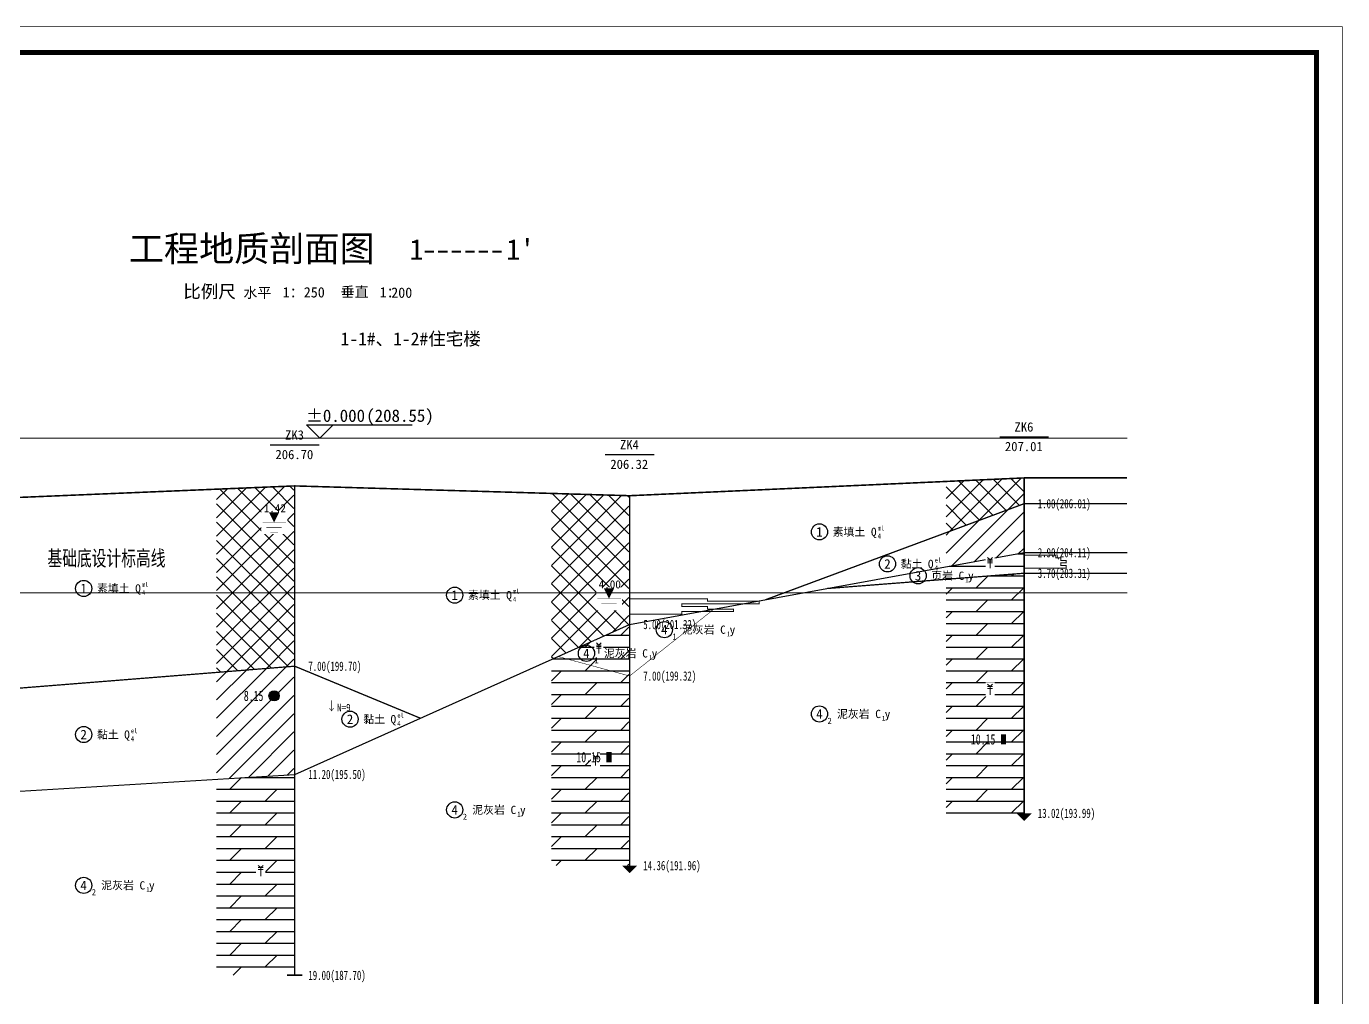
# Model space of a CAD drawing. Header units: millimetres. Extents: x -255 to 9196, y 129 to 426.
# Drawn here: x 340 to 595.6, y 237.8 to 426.4 of the extents above; entities that cross this region are included whole.
import ezdxf
from ezdxf.enums import TextEntityAlignment as Align

# ---------------------------------------------------------------- set-up
doc = ezdxf.new("R2010")
doc.units = ezdxf.units.MM
doc.linetypes.add('sx', pattern=[10, 5, 0, 5, 0])
for name, color, linetype in [('GiCAD_PouMian', 7, 'Continuous'), ('GICAD_QUYANG', 7, 'Continuous'), ('地质-原位曲线', 7, 'Continuous'), ('地质-图框', 7, 'Continuous'), ('地质-地层符号', 3, 'Continuous'), ('地质-地层线', 7, 'Continuous'), ('地质-地面线', 7, 'Continuous'), ('地质-填充花纹', 4, 'Continuous'), ('地质-文字', 7, 'Continuous'), ('地质-标贯', 7, 'Continuous'), ('地质-水位线', 5, 'Continuous'), ('地质-钻孔', 7, 'Continuous')]:
    doc.layers.add(name, color=color, linetype=linetype)
doc.layers.add('不打印', color=7, linetype='Continuous', plot=False)
doc.styles.add('BG_ST', font='', dxfattribs={"width": 0.7})
doc.styles.add('LZ_FONTS_FS', font='simfang.ttf', dxfattribs={"width": 0.7})
doc.styles.add('LZ_PMT_LINE', font='', dxfattribs={"height": 2})
doc.styles.get("Standard").update_dxf_attribs({"font": 'simfang.ttf', "height": 2.5})
doc.styles.add('地下水位', font='', dxfattribs={"width": 0.7, "height": 1.58})
doc.styles.add('地层编号', font='', dxfattribs={"width": 0.7, "height": 1.85})
doc.styles.add('层底标注', font='', dxfattribs={"width": 0.7, "height": 1.8})
doc.styles.add('岩土名称', font='simfang.ttf', dxfattribs={"width": 0.7, "height": 1.55})
doc.styles.add('时代', font='', dxfattribs={"width": 0.7, "height": 1.6})
doc.styles.add('标贯动探', font='', dxfattribs={"width": 0.7, "height": 1.45})
doc.styles.add('标题', font='simfang.ttf', dxfattribs={"width": 0.7, "height": 8})
doc.styles.add('钻孔标注', font='', dxfattribs={"width": 0.7, "height": 1.8})
doc.styles.get('BG_ST').set_extended_font_data('SimSun')
doc.styles.get('LZ_PMT_LINE').set_extended_font_data('SimSun')
doc.styles.get('地下水位').set_extended_font_data('FangSong_GB2312')
doc.styles.get('地层编号').set_extended_font_data('FangSong_GB2312')
doc.styles.get('层底标注').set_extended_font_data('FangSong_GB2312')
doc.styles.get('时代').set_extended_font_data('FangSong_GB2312')
doc.styles.get('标贯动探').set_extended_font_data('FangSong_GB2312')
doc.styles.get('钻孔标注').set_extended_font_data('FangSong_GB2312')
doc.linetypes.add('bzhjcx', pattern='A,0.001,[2,XX1.shx,S=1,R=0,X=1,Y=0],-2', length=2.001)
doc.linetypes.add('swx', pattern='A,7,-1.5,["●",LZ_PMT_LINE,S=0.05,R=0,X=0,Y=0],-1.5', length=10)
pattern_1 = [(0, (0, 0), (0, 2.3), []), (45, (0, 0), (4e-16, 4.6), [3.25269, -6.50538])]
pattern_2 = [(45, (0, 0), (-1.767767, 1.767767), []), (135, (0, 0), (-1.767767, -1.767767), [])]
pattern_3 = [(45, (0, 0), (-1.767767, 1.767767), [])]

# ---------------------------------------------------------------- blocks, each defined once
blk = doc.blocks.new('FHzhong.dwg')
at = {"color": 1, "lineweight": 0}
for p, q in [((1.06, 1.62), (0.57, 2.04)), ((0.57, 1.62), (1.53, 1.62)), ((0.57, 1.25), (1.53, 1.25)), ((1.05, 0), (1.05, 1.62)), ((1.06, 1.62), (1.53, 2.04))]:
    blk.add_line(p, q, dxfattribs=at)
blk = doc.blocks.new('WipeoutBlock')
blk.add_wipeout([(0, 0), (0, 1), (1, 1), (1, 0)])
blk = doc.blocks.new('FHqiang.dwg')
at = {"color": 1, "lineweight": 0}
for p, q in [((1.06, 1.62), (0.57, 2.04)), ((0.57, 1.62), (1.53, 1.62)), ((0.57, 1.32), (1.53, 1.32)), ((0.57, 1.02), (1.53, 1.02)), ((1.05, 0), (1.05, 1.62)), ((1.06, 1.62), (1.53, 2.04))]:
    blk.add_line(p, q, dxfattribs=at)
blk = doc.blocks.new('gkqy_yuan.dwg不标1')
at = {"layer": 'GiCAD_PouMian'}
h = blk.add_hatch(color=1, dxfattribs=at)
edge = h.paths.add_edge_path()
edge.add_arc((0, 0), 1, 0, 360)
at = {"layer": 'GICAD_QUYANG', "color": 1}
blk.add_circle((0, 0), 1, dxfattribs=at)
blk = doc.blocks.new('gkqy_yan.dwg不标1', base_point=(0, -1))
at = {"color": 1}
blk.add_solid([(-0.5, -2), (-0.5, 0), (0.5, -2), (0.5, 0)], dxfattribs=at)
blk = doc.blocks.new('gkbgfh')
at = {"linetype": 'Continuous'}
blk.add_wipeout([(-0.23, -0.2), (1.12, -0.2), (1.12, 2.33), (-0.23, 2.33)], dxfattribs=at).dxf.layer = '地质-标贯'
at = {"color": 1, "const_width": 0.1}
for points in [[(0.01, 0.61), (0.46, 0.08), (0.88, 0.64)], [(0.46, 2.13), (0.46, 0.08)]]:
    blk.add_lwpolyline(points, dxfattribs=at)
blk = doc.blocks.new('shuiweifh')
at = {"linetype": 'swx'}
blk.add_wipeout([(-2.47, -2.24), (2.54, -2.24), (2.54, 2.22), (-2.47, 2.22)], dxfattribs=at).dxf.layer = '地质-水位线'
at = {"color": 5}
blk.add_lwpolyline([(0, 0, 0, 2, 0), (0, 2, 2, 2, 0)], format="xyseb", dxfattribs=at)
for points, const_width in [([(-2.25, 0.02), (2.32, 0.02)], 0.075), ([(-1.5, -1), (1.5, -1)], 0.075), ([(-0.75, -2), (0.75, -2)], 0.05)]:
    blk.add_lwpolyline(points, dxfattribs=dict(at, const_width=const_width))
blk = doc.blocks.new('zxdt')
blk.add_lwpolyline([(0, 0, 3, 0, 0), (0, -1.5, 0, 0, 0)], format="xyseb")
blk = doc.blocks.new('GC4')
blk.add_wipeout([(-2.26, 6.01), (17.92, 6.01), (17.93, 2.69), (-2.15, 2.71), (-2.27, 2.72)])
blk.add_text('(208.55)', height=2.408).set_placement((9.01, 3.19))
blk.add_wipeout([(-2.8, 2.72), (2.91, 2.72), (0.06, -0.14), (0.06, -0.14)])
at = {"color": 3}
for p, q in [((0, 0), (-2.6, 2.6)), ((-2.6, 2.6), (17.93, 2.6)), ((0, 0), (2.59, 2.6))]:
    blk.add_line(p, q, dxfattribs=at)
blk.add_text('±0.000', height=2.408).set_placement((-2.69, 3.18))

msp = doc.modelspace()

# ---------------------------------------------------------------- hatches: boundary and pattern name
at = {"layer": '地质-填充花纹', "linetype": 'Continuous'}
h = msp.add_hatch(dxfattribs=at)
h.set_pattern_fill('GKSTT', scale=0.5, style=0, pattern_type=2)
h.set_pattern_definition(pattern_2)
h.paths.add_polyline_path([(533.57, 333.68), (518.57, 328.11), (518.57, 338.06), (533.57, 338.73)])
h = msp.add_hatch(dxfattribs=at)
h.set_pattern_fill('GKSTT', scale=0.5, style=0, pattern_type=2)
h.set_pattern_definition(pattern_2)
h.paths.add_polyline_path([(391.96, 302.18), (376.96, 300.98), (376.96, 336.56), (391.96, 337.18)])
h = msp.add_hatch(dxfattribs=at)
h.set_pattern_fill('GKSTT', scale=0.5, style=0, pattern_type=2)
h.set_pattern_definition(pattern_2)
h.paths.add_polyline_path([(456.98, 335.29), (456.98, 310.22), (443.24, 304.07), (441.98, 303.51), (441.98, 335.73)])
h = msp.add_hatch(dxfattribs=at)
h.set_pattern_fill('GKNXT', scale=0.5, style=0, pattern_type=2)
h.set_pattern_definition(pattern_3)
h.paths.add_polyline_path([(533.57, 324.21), (518.57, 321.48), (518.57, 328.11), (533.57, 333.68)])
h = msp.add_hatch(dxfattribs=at)
h.set_pattern_fill('GKYY', scale=0.5, style=0, pattern_type=2)
h.set_pattern_definition([(0, (0, 0), (0, 2.4), [])])
h.paths.add_polyline_path([(533.57, 320.23), (518.57, 319.06), (518.57, 321.48), (533.57, 324.21)])
h = msp.add_hatch(dxfattribs=at)
h.set_pattern_fill('GKNHY1', scale=0.5, style=0, pattern_type=2)
h.set_pattern_definition(pattern_1)
h.paths.add_polyline_path([(533.57, 273.64), (518.57, 273.64), (518.57, 319.06), (533.57, 320.23)])
h = msp.add_hatch(dxfattribs=at)
h.set_pattern_fill('GKNHY1', scale=0.5, style=0, pattern_type=2)
h.set_pattern_definition(pattern_1)
h.paths.add_polyline_path([(456.98, 300.33), (443.24, 304.07), (456.98, 310.22)])
h = msp.add_hatch(dxfattribs=at)
h.set_pattern_fill('GKNXT', scale=0.5, style=0, pattern_type=2)
h.set_pattern_definition(pattern_3)
h.paths.add_polyline_path([(391.96, 281.18), (376.96, 280.27), (376.96, 300.98), (391.96, 302.18)])
h = msp.add_hatch(dxfattribs=at)
h.set_pattern_fill('GKNHY1', scale=0.5, style=0, pattern_type=2)
h.set_pattern_definition(pattern_1)
h.paths.add_polyline_path([(456.98, 300.33), (456.98, 263.49), (441.98, 263.49), (441.98, 303.51), (443.24, 304.07)])
h = msp.add_hatch(dxfattribs=at)
h.set_pattern_fill('GKNHY1', scale=0.5, style=0, pattern_type=2)
h.set_pattern_definition(pattern_1)
h.paths.add_polyline_path([(391.96, 242.19), (376.96, 242.19), (376.96, 280.27), (391.96, 281.18)])

# ---------------------------------------------------------------- linework, layer by layer
at = {"lineweight": 40, "elevation": -12.5}
for points in [[(417.37, 382.73), (419.12, 382.73)], [(419.99, 382.73), (421.75, 382.73)], [(422.62, 382.73), (424.37, 382.73)], [(425.24, 382.73), (427, 382.73)], [(427.87, 382.73), (429.62, 382.73)], [(430.49, 382.73), (432.24, 382.73)]]:
    msp.add_lwpolyline(points, dxfattribs=at)
at = {"layer": '地质-原位曲线', "color": 3, "linetype": 'Continuous', "const_width": 0.2, "flags": 128}
for points in [[(533.87, 323.74), (539.87, 323.74), (539.87, 323.24), (540.87, 323.24), (540.87, 322.74), (541.87, 322.74), (541.87, 322.24), (540.87, 322.24), (540.87, 321.74), (541.87, 321.74), (541.87, 321.24), (533.87, 321.24)], [(457.28, 315.29), (472.28, 315.29), (472.28, 314.79), (482.28, 314.79), (482.28, 314.29), (467.28, 314.29), (467.28, 313.79), (472.28, 313.79), (472.28, 313.29), (477.28, 313.29), (477.28, 312.79), (467.28, 312.79), (467.28, 312.29), (457.28, 312.29)]]:
    msp.add_lwpolyline(points, dxfattribs=at)
at = {"layer": '地质-地层符号', "color": 7, "linetype": 'Continuous'}
for centre in [(493.99, 328.27), (507.2, 322.05), (513.14, 319.75), (351.15, 317.29), (423.18, 315.99), (463.88, 309.28), (493.99, 292.92), (402.86, 291.9), (351.15, 288.92), (423.18, 274.29), (351.15, 259.64)]:
    msp.add_ellipse(centre, major_axis=(0, 1.57), ratio=1, dxfattribs=at)
at = {"layer": '地质-地层线', "color": 4, "const_width": 0.25, "flags": 128}
for points in [[(483.54, 315.1), (533.72, 333.74), (553.72, 333.74)], [(495.43, 317.27), (533.72, 320.24), (553.72, 320.24)], [(240.25, 296.44), (260.25, 296.44), (313.06, 295.89), (392.11, 302.19), (416.49, 292.1)]]:
    msp.add_lwpolyline(points, dxfattribs=at)
at = {"layer": '地质-地层线', "color": 4, "linetype": 'bzhjcx', "flags": 128}
msp.add_lwpolyline([(240.25, 275.44), (260.25, 275.44), (313.06, 276.39), (392.11, 281.19), (457.13, 310.29), (533.72, 324.24), (553.72, 324.24)], dxfattribs=at)
at = {"layer": '地质-地层线', "color": 2, "const_width": 0.1, "flags": 128}
msp.add_lwpolyline([(443.24, 304.07), (457.13, 300.29), (473.5, 313.27)], dxfattribs=at)
at = {"layer": '地质-地面线', "color": 3, "linetype": 'Continuous', "const_width": 0.3}
msp.add_lwpolyline([(240.25, 333.94), (260.25, 333.94), (313.06, 333.89), (392.11, 337.19), (457.13, 335.29), (533.72, 338.74), (553.72, 338.74)], dxfattribs=at)
at = {"layer": '地质-钻孔', "color": 7, "linetype": 'Continuous'}
for p, q in [((387.37, 345.19), (396.84, 345.19)), ((528.99, 346.74), (538.46, 346.74)), ((452.39, 343.29), (461.87, 343.29))]:
    msp.add_line(p, q, dxfattribs=at)
at = {"layer": '地质-钻孔', "color": 7, "linetype": 'sx', "const_width": 0.3, "flags": 128}
for points in [[(392.11, 337.19), (392.11, 242.19)], [(533.72, 338.74), (533.72, 273.64)], [(457.13, 335.29), (457.13, 263.49)]]:
    msp.add_lwpolyline(points, dxfattribs=at)
at = {"layer": '地质-钻孔', "color": 7, "linetype": 'Continuous', "const_width": 0.3, "flags": 128}
msp.add_lwpolyline([(390.61, 242.19), (393.61, 242.19)], dxfattribs=at)

# ---------------------------------------------------------------- block references
at = {"layer": 'GICAD_QUYANG', "linetype": 'Continuous'}
for name, p in [('gkqy_yuan.dwg不标1', (388.11, 296.44)), ('gkqy_yan.dwg不标1', (529.72, 287.99))]:
    msp.add_blockref(name, p, dxfattribs=at)
at = {"layer": '地质-钻孔', "linetype": 'Continuous'}
for p in [(533.72, 273.64), (457.13, 263.49)]:
    msp.add_blockref('zxdt', p, dxfattribs=at)

# ---------------------------------------------------------------- texts
at = {"style": 'LZ_FONTS_FS'}
msp.add_text('1', height=4, dxfattribs=at).set_placement((417.11, 381.09, -12.5), align=Align.RIGHT)
for s, height, p in [("1'", 4, (433.19, 381.1, -12.5)), ('比例尺', 2.5, (370.47, 373.69, -12.5)), ('水平', 2, (382.14, 373.71, -12.5)), ('1：250', 2, (389.78, 373.78, -12.5)), ('垂直', 2, (401.02, 373.86, -12.5)), ('1：', 2, (408.6, 373.77, -12.5)), ('200', 2, (410.85, 373.71, -12.5))]:
    msp.add_text(s, height=height, dxfattribs=at).set_placement(p)
at = {"color": 2, "style": 'LZ_FONTS_FS'}
msp.add_text('1-1#、1-2#住宅楼', height=2.5, dxfattribs=at).set_placement((401.01, 364.5, -12.5))
at = {"linetype": 'Continuous', "style": 'BG_ST', "width": 0.7}
msp.add_text('基础底设计标高线', height=3, dxfattribs=at).set_placement((344.11, 320.76), align=Align.BOTTOM_LEFT)
at = {"layer": 'GiCAD_PouMian', "color": 7, "style": '标题'}
msp.add_text('工程地质剖面图', height=5, dxfattribs=at).set_placement((359.9, 380.77))
at = {"layer": 'GICAD_QUYANG', "color": 1, "linetype": 'Continuous', "style": 'LZ_FONTS_FS', "width": 0.7}
for s, p in [('8.15', (382.23, 295.44)), ('10.15', (523.38, 286.99))]:
    msp.add_text(s, height=2, dxfattribs=at).set_placement(p)
at = {"layer": '地质-地层符号', "color": 7, "linetype": 'Continuous'}
for s, height, style, p in [('1', 1.85, '地层编号', (493.35, 327.34)), ('素填土', 1.55, '岩土名称', (496.56, 327.49)), ('Q', 1.6, '时代', (503.99, 327.47)), ('2', 1.85, '地层编号', (506.56, 321.12)), ('黏土', 1.55, '岩土名称', (509.76, 321.27)), ('Q', 1.6, '时代', (515.05, 321.25)), ('3', 1.85, '地层编号', (512.5, 318.83)), ('页岩', 1.55, '岩土名称', (515.7, 318.98)), ('C', 1.6, '时代', (520.99, 318.95)), ('y', 1.6, '时代', (522.83, 318.95)), ('1', 1.85, '地层编号', (350.51, 316.37)), ('素填土', 1.55, '岩土名称', (353.72, 316.52)), ('Q', 1.6, '时代', (361.15, 316.49)), ('素填土', 1.55, '岩土名称', (425.75, 315.22)), ('1', 1.85, '地层编号', (422.54, 315.07)), ('Q', 1.6, '时代', (433.18, 315.19)), ('4', 1.85, '地层编号', (463.24, 308.36)), ('泥灰岩', 1.55, '岩土名称', (467.27, 308.51)), ('C', 1.6, '时代', (474.71, 308.48)), ('y', 1.6, '时代', (476.55, 308.48)), ('1', 1.2, '地层编号', (465.44, 307.36)), ('C', 1.6, '时代', (459.58, 303.88)), ('y', 1.6, '时代', (461.42, 303.88)), ('泥灰岩', 1.55, '岩土名称', (497.39, 292.14)), ('2', 1.85, '地层编号', (402.22, 290.97)), ('黏土', 1.55, '岩土名称', (405.43, 291.12)), ('Q', 1.6, '时代', (410.72, 291.1)), ('4', 1.85, '地层编号', (493.35, 291.99)), ('2', 1.2, '地层编号', (495.56, 290.99)), ('C', 1.6, '时代', (504.82, 292.12)), ('y', 1.6, '时代', (506.66, 292.12)), ('2', 1.85, '地层编号', (350.51, 287.99)), ('黏土', 1.55, '岩土名称', (353.72, 288.14)), ('Q', 1.6, '时代', (359.01, 288.12)), ('4', 1.85, '地层编号', (422.54, 273.37)), ('2', 1.2, '地层编号', (424.75, 272.37)), ('泥灰岩', 1.55, '岩土名称', (426.58, 273.52)), ('C', 1.6, '时代', (434.02, 273.49)), ('y', 1.6, '时代', (435.85, 273.49)), ('4', 1.85, '地层编号', (350.51, 258.72)), ('2', 1.2, '地层编号', (352.72, 257.72)), ('泥灰岩', 1.55, '岩土名称', (354.55, 258.87)), ('C', 1.6, '时代', (361.98, 258.84)), ('y', 1.6, '时代', (363.82, 258.84))]:
    msp.add_text(s, height=height, dxfattribs=dict(at, style=style)).set_placement(p)
at = {"layer": '地质-地层符号', "color": 7, "linetype": 'Continuous', "style": '时代', "width": 0.8}
for s, p in [('4', (505.3, 326.97)), ('ml', (505.3, 328.53)), ('el', (516.36, 322.31)), ('4', (516.36, 320.75)), ('4', (362.46, 315.99)), ('ml', (362.46, 317.56)), ('ml', (434.49, 316.26)), ('1', (522.3, 318.45)), ('4', (434.49, 314.69)), ('1', (476.02, 307.98)), ('1', (460.89, 303.38)), ('4', (412.03, 290.6)), ('el', (412.03, 292.16)), ('1', (506.13, 291.62)), ('el', (360.31, 289.18)), ('4', (360.31, 287.62)), ('1', (435.32, 272.99)), ('1', (363.29, 258.34))]:
    msp.add_text(s, height=0.96, dxfattribs=at).set_placement(p)
at = {"layer": '地质-文字', "color": 7, "linetype": 'Continuous', "style": '层底标注', "width": 0.7}
for s, p in [('1.00(206.01)', (536.37, 332.84)), ('2.90(204.11)', (536.37, 323.34)), ('3.70(203.31)', (536.37, 319.34)), ('5.00(201.32)', (459.78, 309.39)), ('7.00(199.70)', (394.76, 301.29)), ('7.00(199.32)', (459.78, 299.39)), ('11.20(195.50)', (394.76, 280.29)), ('13.02(193.99)', (536.37, 272.74)), ('14.36(191.96)', (459.78, 262.59)), ('19.00(187.70)', (394.76, 241.29))]:
    msp.add_text(s, height=1.8, dxfattribs=at).set_placement(p)
at = {"layer": '地质-标贯', "color": 6, "linetype": 'Continuous', "style": '标贯动探', "width": 0.9}
msp.add_text('N=9', height=1.45, dxfattribs=at).set_placement((400.31, 293.44))
at = {"layer": '地质-钻孔', "color": 7, "linetype": 'Continuous', "style": '钻孔标注'}
for s, p in [('ZK3', (390.24, 346.19)), ('ZK6', (531.85, 347.74)), ('ZK4', (455.26, 344.29)), ('207.01', (529.99, 343.94)), ('206.70', (388.37, 342.39)), ('206.32', (453.39, 340.49))]:
    msp.add_text(s, height=1.8, dxfattribs=at).set_placement(p)

# ---------------------------------------------------------------- next in the draw order: block references
at = {"layer": '地质-填充花纹', "linetype": 'Continuous', "xscale": 1.762031016556466, "yscale": 2.838761826268114}
for p in [(526.24, 320.85), (450.27, 304.28), (526.24, 296.25), (449.64, 282.54), (384.62, 261.06)]:
    msp.add_blockref('WipeoutBlock', p, dxfattribs=at)

# ---------------------------------------------------------------- next in the draw order: linework, layer by layer
at = {"layer": '不打印', "linetype": 'Continuous', "const_width": 0.15}
msp.add_lwpolyline([(175.49, 129.34), (595.49, 129.34), (595.49, 426.34), (175.49, 426.34), (175.49, 129.34)], dxfattribs=at)
at = {"layer": '地质-图框', "linetype": 'Continuous', "const_width": 1}
msp.add_lwpolyline([(180.49, 134.34), (590.49, 134.34), (590.49, 421.34), (180.49, 421.34), (180.49, 134.34), (590.49, 134.34)], dxfattribs=at)
at = {"layer": '地质-地层符号', "color": 7, "linetype": 'Continuous'}
msp.add_ellipse((448.75, 304.68), major_axis=(0, 1.57), ratio=1, dxfattribs=at)

# ---------------------------------------------------------------- next in the draw order: block references
at = {"layer": 'GICAD_QUYANG', "linetype": 'Continuous'}
msp.add_blockref('gkqy_yan.dwg不标1', (453.13, 284.54), dxfattribs=at)
at = {"layer": '地质-填充花纹', "linetype": 'Continuous'}
for name, p in [('FHqiang.dwg', (526.07, 321.25)), ('FHqiang.dwg', (450.11, 304.67)), ('FHzhong.dwg', (526.07, 296.64)), ('FHzhong.dwg', (449.48, 282.93)), ('FHzhong.dwg', (384.46, 261.46))]:
    msp.add_blockref(name, p, dxfattribs=at)

# ---------------------------------------------------------------- next in the draw order: texts
at = {"layer": 'GICAD_QUYANG', "color": 1, "linetype": 'Continuous', "style": 'LZ_FONTS_FS', "width": 0.7}
msp.add_text('10.15', height=2, dxfattribs=at).set_placement((446.79, 283.54))
at = {"layer": '地质-地层符号', "color": 7, "linetype": 'Continuous'}
for s, height, style, p in [('4', 1.85, '地层编号', (448.11, 303.76)), ('泥灰岩', 1.55, '岩土名称', (452.14, 303.91)), ('1', 1.2, '地层编号', (450.31, 302.76))]:
    msp.add_text(s, height=height, dxfattribs=dict(at, style=style)).set_placement(p)

# ---------------------------------------------------------------- next in the draw order: block references
at = {"linetype": 'Continuous'}
msp.add_blockref('GC4', (396.99, 346.44), dxfattribs=at)
at = {"layer": '地质-标贯', "color": 7, "linetype": 'Continuous'}
msp.add_blockref('gkbgfh', (398.81, 293.44), dxfattribs=at)
at = {"layer": '地质-水位线', "color": 7, "linetype": 'swx'}
for p in [(388.11, 330.09), (453.13, 315.29)]:
    msp.add_blockref('shuiweifh', p, dxfattribs=at)

# ---------------------------------------------------------------- next in the draw order: linework, layer by layer
at = {"color": 6, "linetype": 'swx', "const_width": 0.2, "flags": 128}
msp.add_lwpolyline([(240.26, 316.44), (553.73, 316.44)], dxfattribs=at)
at = {"layer": '地质-水位线', "color": 5, "linetype": 'swx', "const_width": 0.2, "flags": 128}
msp.add_lwpolyline([(240.26, 346.44), (553.73, 346.44)], dxfattribs=at)

# ---------------------------------------------------------------- next in the draw order: texts
at = {"layer": '地质-水位线', "color": 5, "linetype": 'swx', "style": '地下水位'}
for s, p in [('1.42', (386.11, 332.09)), ('4.00', (451.13, 317.29))]:
    msp.add_text(s, height=1.58, dxfattribs=at).set_placement(p)

doc.saveas('drawing.dxf')
